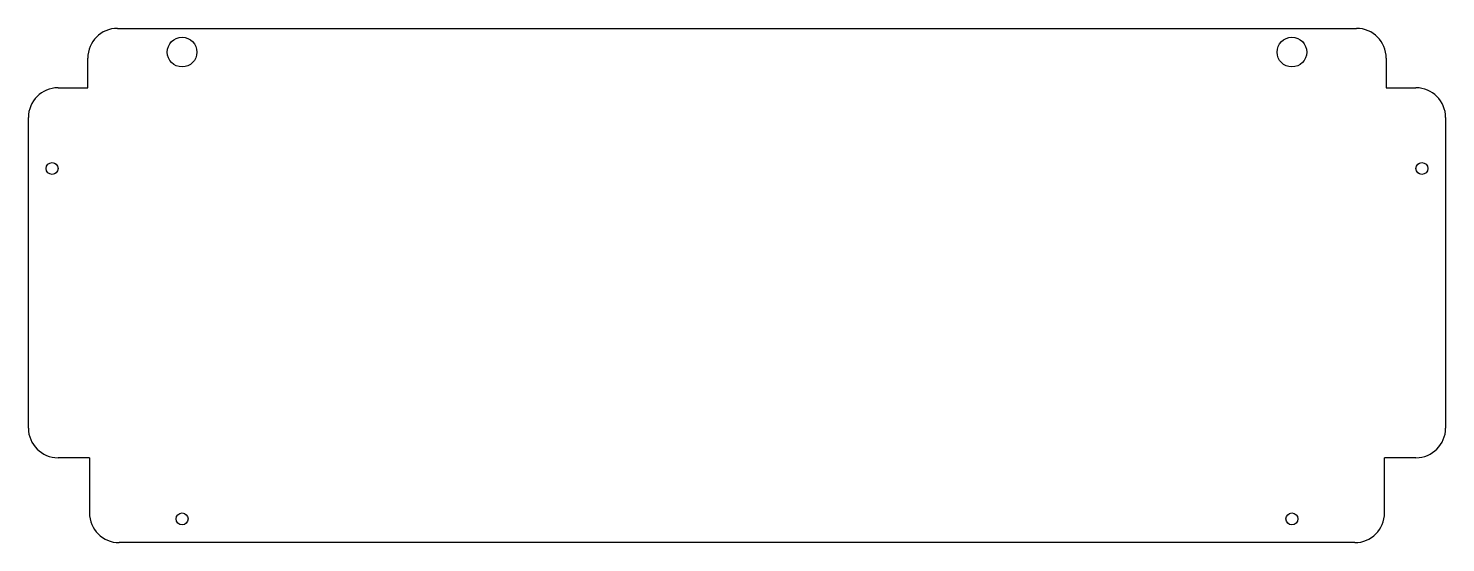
# Model space of a CAD drawing. Header units: millimetres. Extents: x 0 to 239, y 0 to 87.
import ezdxf

# ---------------------------------------------------------------- set-up
doc = ezdxf.new("R2010")
doc.units = ezdxf.units.MM

msp = doc.modelspace()

# ---------------------------------------------------------------- linework, layer by layer
at = {"color": 7, "linetype": 'Continuous', "lineweight": 25}
for p, q in [((15.01, 86.6), (223.79, 86.6)), ((10.01, 76.59), (10.01, 81.6)), ((228.79, 81.6), (228.79, 76.59)), ((5, 76.59), (10.01, 76.59)), ((228.79, 76.59), (233.8, 76.59)), ((0, 19.3), (0, 71.59)), ((238.8, 71.59), (238.8, 19.3)), ((10.3, 14.3), (5, 14.3)), ((10.3, 14.3), (10.3, 5)), ((233.8, 14.3), (228.5, 14.3)), ((228.5, 5), (228.5, 14.3)), ((223.5, 0), (15.3, 0))]:
    msp.add_line(p, q, dxfattribs=at)
for centre, radius in [((25.9, 82.6), 2.5), ((212.9, 82.6), 2.5), ((4, 63), 1), ((234.8, 63), 1), ((25.9, 4), 1), ((212.9, 4), 1)]:
    msp.add_circle(centre, radius, dxfattribs=at)
for centre, start, end in [((15.01, 81.6), 90, 180), ((223.79, 81.6), 0, 90), ((5, 71.59), 90, 180), ((233.8, 71.59), 0, 90), ((5, 19.3), 180, 270), ((233.8, 19.3), 270, 0), ((15.3, 5), 180, 270), ((223.5, 5), 270, 0)]:
    msp.add_arc(centre, 5, start, end, dxfattribs=at)

doc.saveas('drawing.dxf')
